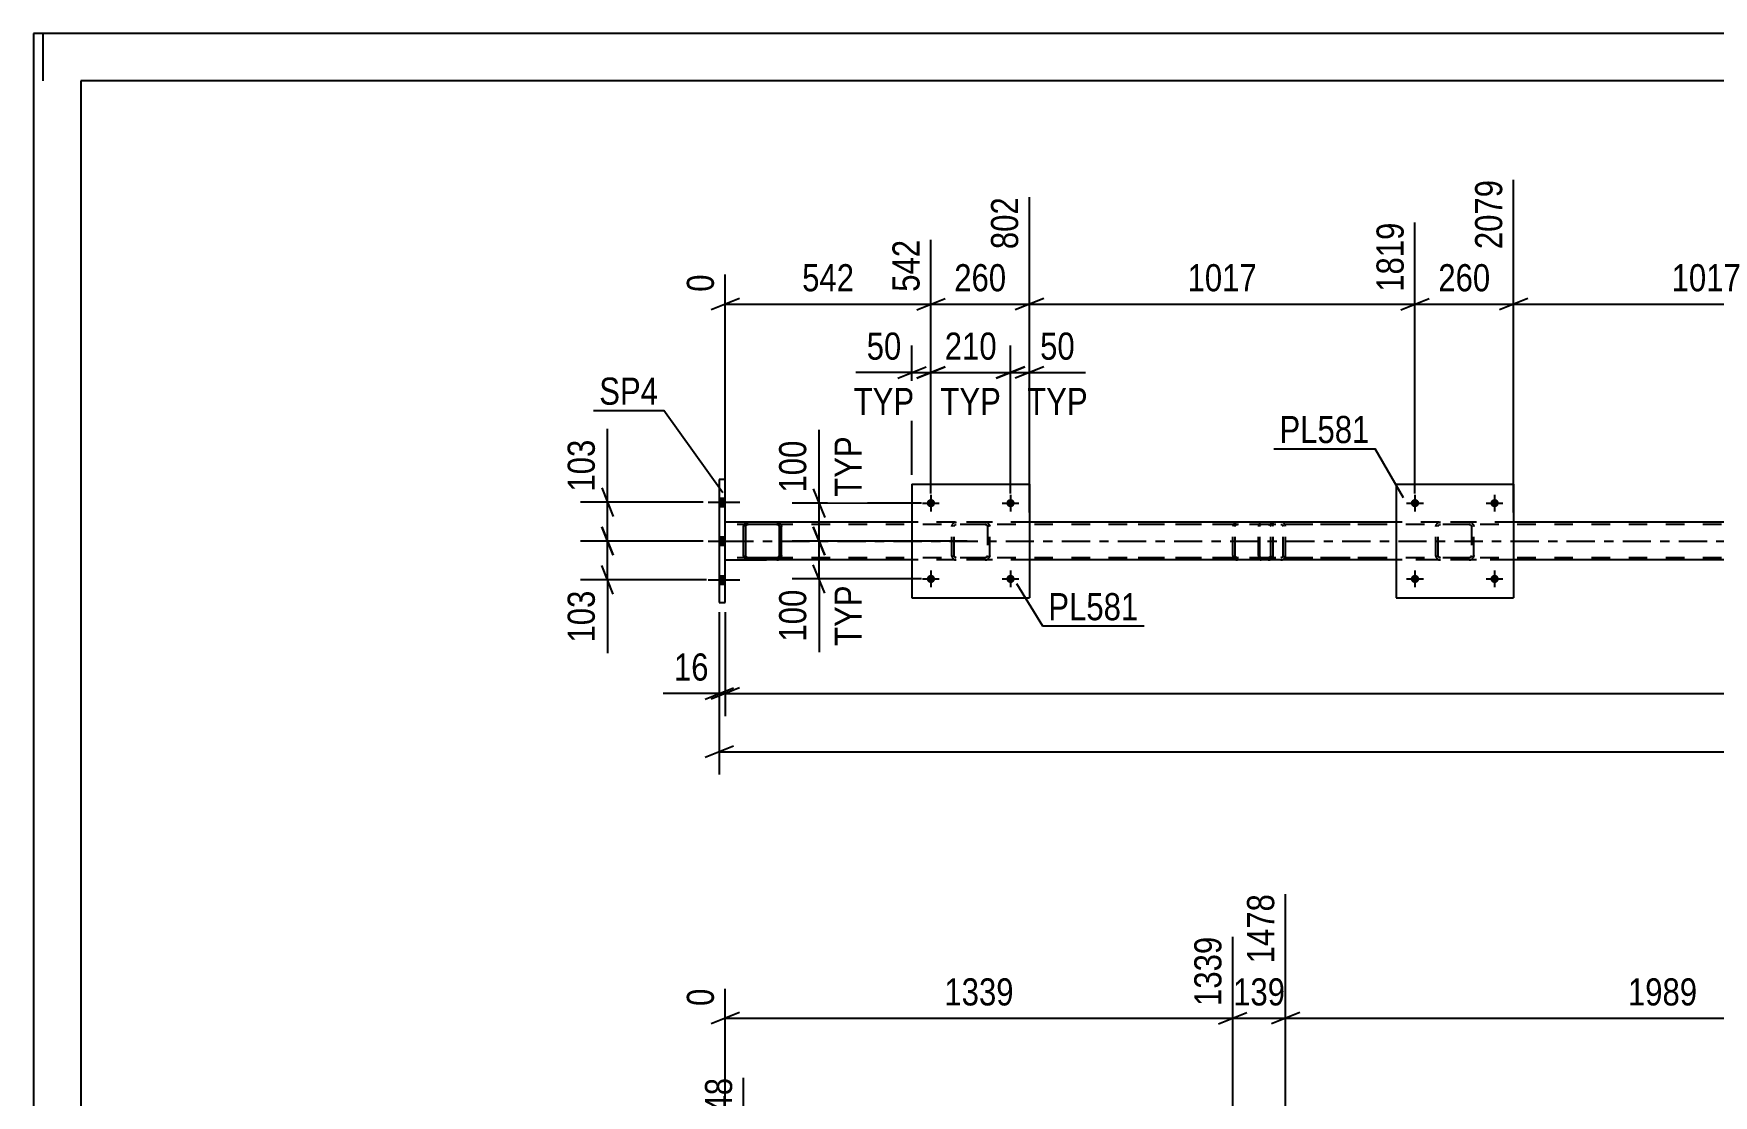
# Model space of a CAD drawing. Header units: millimetres. Extents: x 0 to 841, y 0 to 594.
# Drawn here: x 0 to 177.3, y 481.9 to 594 of the extents above; entities that cross this region are included whole.
import ezdxf

# ---------------------------------------------------------------- set-up
doc = ezdxf.new("R2010")
doc.units = ezdxf.units.MM
doc.linetypes.add('DXK_LINE_DOT2', pattern=[3.9198, 1.9599, -1.9599])
doc.linetypes.add('DXK_LINE_DOT3', pattern=[5.9187, 2.979, -0.9799, 0.9799, -0.9799])
doc.styles.add('Arial Narrow', font='ARIALN.TTF', dxfattribs={"height": 0.2})

# ---------------------------------------------------------------- blocks, each defined once
blk = doc.blocks.new('Unknown-283133975-1133')
at = {"color": 5, "linetype": 'Continuous'}
for p, q in [((841, 594), (0, 594)), ((0, 594), (0, 0)), ((1, 589), (1, 594)), ((836, 589), (5, 589)), ((5, 589), (5, 5))]:
    blk.add_line(p, q, dxfattribs=at)
blk = doc.blocks.new('Bolt-283133975-1601 - 1373')
at = {"linetype": 'Continuous'}
for points in [[(72.99, 544.1), (72.99, 544.98), (72.35, 544.98), (72.35, 544.1)], [(72.99, 544.1), (72.99, 544.98), (72.35, 544.98), (72.35, 544.1)], [(72.99, 544.1), (72.99, 544.98), (72.35, 544.98), (72.35, 544.1)], [(72.99, 540), (72.99, 540.88), (72.35, 540.88), (72.35, 540)], [(72.99, 540), (72.99, 540.88), (72.35, 540.88), (72.35, 540)], [(72.99, 535.9), (72.99, 536.78), (72.35, 536.78), (72.35, 535.9)], [(72.99, 535.9), (72.99, 536.78), (72.35, 536.78), (72.35, 535.9)], [(72.99, 535.9), (72.99, 536.78), (72.35, 536.78), (72.35, 535.9)]]:
    blk.add_hatch(color=1, dxfattribs=at).paths.add_polyline_path(points)
at = {"color": 1, "linetype": 'Continuous'}
for p, q in [((71.19, 544.54), (74.51, 544.54)), ((71.19, 544.54), (74.51, 544.54)), ((71.19, 544.54), (74.51, 544.54)), ((72.35, 544.98), (72.99, 544.98)), ((72.35, 544.98), (72.99, 544.98)), ((72.35, 544.98), (72.99, 544.98)), ((72.35, 544.1), (72.99, 544.1)), ((72.35, 544.1), (72.99, 544.1)), ((72.35, 544.1), (72.99, 544.1)), ((72.35, 540.88), (72.99, 540.88)), ((72.35, 540.88), (72.99, 540.88)), ((71.19, 540.44), (74.51, 540.44)), ((71.19, 540.44), (74.51, 540.44)), ((72.35, 540), (72.99, 540)), ((72.35, 540), (72.99, 540)), ((71.19, 536.34), (74.51, 536.34)), ((71.19, 536.34), (74.51, 536.34)), ((71.19, 536.34), (74.51, 536.34)), ((72.35, 536.78), (72.99, 536.78)), ((72.35, 536.78), (72.99, 536.78)), ((72.35, 536.78), (72.99, 536.78)), ((72.35, 535.9), (72.99, 535.9)), ((72.35, 535.9), (72.99, 535.9)), ((72.35, 535.9), (72.99, 535.9))]:
    blk.add_line(p, q, dxfattribs=at)
blk = doc.blocks.new('Part-283133975-1405 - 1373')
at = {"color": 7, "linetype": 'DXK_LINE_DOT2'}
for p, q in [((129.52, 542.44), (129.42, 542.4)), ((141.68, 542.44), (129.52, 542.44)), ((130.79, 542.2), (130.79, 542.44)), ((131.8, 542.4), (131.61, 542.44)), ((129.27, 542.14), (129.25, 541.96)), ((129.25, 538.92), (129.25, 541.96)), ((129.33, 542.3), (129.27, 542.14)), ((129.42, 542.4), (129.33, 542.3)), ((129.38, 541.96), (129.39, 542.05)), ((129.38, 538.92), (129.38, 541.96)), ((129.39, 542.05), (129.42, 542.13)), ((129.42, 542.13), (129.47, 542.18)), ((129.47, 542.18), (129.52, 542.2)), ((141.68, 542.2), (129.52, 542.2)), ((131.61, 542.2), (131.71, 542.18)), ((131.71, 542.18), (131.79, 542.13)), ((131.79, 542.13), (131.84, 542.05)), ((131.84, 542.05), (131.86, 541.96)), ((131.86, 538.92), (131.86, 541.96)), ((132.08, 542.13), (132.07, 542.14)), ((132.11, 541.96), (132.08, 542.13)), ((132.11, 538.92), (132.11, 541.96)), ((129.25, 538.92), (129.27, 538.73)), ((129.39, 538.82), (129.38, 538.92)), ((131.86, 538.92), (131.84, 538.82)), ((132.07, 538.73), (132.11, 538.92)), ((129.27, 538.73), (129.33, 538.58)), ((129.33, 538.58), (129.42, 538.47)), ((129.42, 538.75), (129.39, 538.82)), ((129.47, 538.69), (129.42, 538.75)), ((129.42, 538.47), (129.52, 538.44)), ((129.52, 538.68), (129.47, 538.69)), ((141.68, 538.68), (129.52, 538.68)), ((141.68, 538.44), (129.52, 538.44)), ((130.79, 538.44), (130.79, 538.68)), ((131.71, 538.69), (131.61, 538.68)), ((131.61, 538.44), (131.8, 538.47)), ((131.79, 538.75), (131.71, 538.69)), ((131.84, 538.82), (131.79, 538.75))]:
    blk.add_line(p, q, dxfattribs=at)
for centre, start, end in [((131.62, 541.94), 23.8494, 68.8059), ((131.62, 538.93), 291.1941, 336.1506)]:
    blk.add_arc(centre, 0.492, start, end, dxfattribs=at)
blk = doc.blocks.new('Part-283133975-1470 - 1373')
at = {"color": 2, "linetype": 'Continuous'}
for p, q in [((92.69, 546.44), (92.69, 534.44)), ((92.69, 546.44), (105.09, 546.44)), ((105.09, 546.44), (105.09, 534.44)), ((92.69, 534.44), (105.09, 534.44))]:
    blk.add_line(p, q, dxfattribs=at)
blk = doc.blocks.new('Bolt-283133975-1555 - 1373')
at = {"linetype": 'Continuous'}
for points in [[(146.21, 544.44, -1), (145.33, 544.44, -1)], [(154.61, 544.44, -1), (153.73, 544.44, -1)]]:
    blk.add_hatch(color=1, dxfattribs=at).paths.add_polyline_path(points)
at = {"color": 1, "linetype": 'Continuous'}
for p, q in [((144.89, 544.44), (146.65, 544.44)), ((145.77, 545.32), (145.77, 543.56)), ((153.29, 544.44), (155.05, 544.44)), ((154.17, 545.32), (154.17, 543.56))]:
    blk.add_line(p, q, dxfattribs=at)
blk = doc.blocks.new('Part-283133975-1438 - 1373')
at = {"color": 2, "linetype": 'Continuous'}
for p, q in [((72.99, 546.94), (72.35, 546.94)), ((72.35, 546.94), (72.35, 533.94)), ((72.99, 533.94), (72.99, 546.94)), ((72.35, 533.94), (72.99, 533.94))]:
    blk.add_line(p, q, dxfattribs=at)
at = {"color": 7, "linetype": 'DXK_LINE_DOT2'}
for p, q in [((72.35, 546.94), (72.35, 533.94)), ((72.99, 533.94), (72.99, 546.94))]:
    blk.add_line(p, q, dxfattribs=at)
blk = doc.blocks.new('Part-283133975-1591 - 1373')
at = {"color": 2, "linetype": 'Continuous'}
for p, q in [((92.69, 542.44), (72.99, 542.44)), ((143.77, 542.44), (105.09, 542.44)), ((194.85, 542.44), (156.17, 542.44)), ((72.99, 538.44), (75.39, 538.44)), ((92.69, 538.44), (78.44, 538.44)), ((143.77, 538.44), (105.09, 538.44)), ((194.85, 538.44), (156.17, 538.44))]:
    blk.add_line(p, q, dxfattribs=at)
at = {"color": 7, "linetype": 'DXK_LINE_DOT2'}
for p, q in [((72.99, 538.44), (72.99, 542.44)), ((105.09, 542.44), (92.69, 542.44)), ((156.17, 542.44), (143.77, 542.44)), ((734.73, 542.2), (72.99, 542.2)), ((734.73, 538.68), (72.99, 538.68)), ((75.39, 538.44), (78.44, 538.44)), ((105.09, 538.44), (92.69, 538.44)), ((253.65, 538.44), (143.77, 538.44)), ((156.17, 538.44), (143.77, 538.44))]:
    blk.add_line(p, q, dxfattribs=at)
at = {"color": 7, "linetype": 'DXK_LINE_DOT3'}
blk.add_line((72.99, 540.44), (734.73, 540.44), dxfattribs=at)
blk = doc.blocks.new('Part-283133975-1459 - 1373')
at = {"color": 7, "linetype": 'DXK_LINE_DOT2'}
for p, q in [((148.26, 542.4), (148.45, 542.44)), ((148.45, 542.44), (148.26, 542.4)), ((151.49, 542.44), (148.45, 542.44)), ((151.49, 542.44), (151.67, 542.4)), ((151.67, 542.4), (151.49, 542.44)), ((147.97, 541.96), (148, 542.14)), ((148, 542.14), (147.97, 541.96)), ((147.97, 538.92), (147.97, 541.96)), ((148.21, 541.96), (148.23, 542.05)), ((148.21, 538.92), (148.21, 541.96)), ((148.23, 542.05), (148.28, 542.13)), ((148.28, 542.13), (148.36, 542.18)), ((148.36, 542.18), (148.45, 542.2)), ((151.49, 542.2), (148.45, 542.2)), ((151.49, 542.2), (151.58, 542.18)), ((151.58, 542.18), (151.66, 542.13)), ((151.66, 542.13), (151.71, 542.05)), ((151.71, 542.05), (151.73, 541.96)), ((151.73, 541.96), (151.73, 538.92)), ((151.93, 542.14), (151.97, 541.96)), ((151.97, 541.96), (151.93, 542.14)), ((151.97, 538.92), (151.97, 541.96)), ((148, 538.73), (147.97, 538.92)), ((147.97, 538.92), (148, 538.73)), ((148.23, 538.82), (148.21, 538.92)), ((151.73, 538.92), (151.71, 538.82)), ((151.97, 538.92), (151.93, 538.73)), ((151.93, 538.73), (151.97, 538.92)), ((148.28, 538.75), (148.23, 538.82)), ((148.45, 538.44), (148.26, 538.47)), ((148.26, 538.47), (148.45, 538.44)), ((148.36, 538.69), (148.28, 538.75)), ((148.45, 538.68), (148.36, 538.69)), ((151.49, 538.68), (148.45, 538.68)), ((151.49, 538.44), (148.45, 538.44)), ((151.58, 538.69), (151.49, 538.68)), ((151.67, 538.47), (151.49, 538.44)), ((151.49, 538.44), (151.67, 538.47)), ((151.66, 538.75), (151.58, 538.69)), ((151.71, 538.82), (151.66, 538.75))]:
    blk.add_line(p, q, dxfattribs=at)
at = {"color": 7, "linetype": 'DXK_LINE_DOT3'}
blk.add_line((149.97, 540.44), (149.97, 540.44), dxfattribs=at)
at = {"color": 7, "linetype": 'DXK_LINE_DOT2'}
for centre, start, end in [((148.45, 541.96), 112.5, 157.5), ((148.45, 541.96), 112.5, 157.5), ((151.49, 541.96), 22.5, 67.5), ((151.49, 541.96), 22.5, 67.5), ((148.45, 538.92), 202.5, 247.5), ((148.45, 538.92), 202.5, 247.5), ((151.49, 538.92), 292.5, 337.5), ((151.49, 538.92), 292.5, 337.5)]:
    blk.add_arc(centre, 0.48, start, end, dxfattribs=at)
blk = doc.blocks.new('Part-283133975-1464 - 1373')
at = {"color": 2, "linetype": 'Continuous'}
for p, q in [((143.77, 546.44), (143.77, 534.44)), ((143.77, 546.44), (156.17, 546.44)), ((156.17, 546.44), (156.17, 534.44)), ((143.77, 534.44), (156.17, 534.44))]:
    blk.add_line(p, q, dxfattribs=at)
blk = doc.blocks.new('Part-283133975-1465 - 1373')
at = {"color": 7, "linetype": 'DXK_LINE_DOT2'}
for p, q in [((97.18, 542.4), (97.37, 542.44)), ((97.37, 542.44), (97.18, 542.4)), ((100.41, 542.44), (97.37, 542.44)), ((100.41, 542.44), (100.59, 542.4)), ((100.59, 542.4), (100.41, 542.44)), ((96.89, 541.96), (96.92, 542.14)), ((96.92, 542.14), (96.89, 541.96)), ((96.89, 538.92), (96.89, 541.96)), ((97.13, 541.96), (97.15, 542.05)), ((97.13, 538.92), (97.13, 541.96)), ((97.15, 542.05), (97.2, 542.13)), ((97.2, 542.13), (97.28, 542.18)), ((97.28, 542.18), (97.37, 542.2)), ((100.41, 542.2), (97.37, 542.2)), ((100.41, 542.2), (100.5, 542.18)), ((100.5, 542.18), (100.58, 542.13)), ((100.58, 542.13), (100.63, 542.05)), ((100.63, 542.05), (100.65, 541.96)), ((100.65, 541.96), (100.65, 538.92)), ((100.85, 542.14), (100.89, 541.96)), ((100.89, 541.96), (100.85, 542.14)), ((100.89, 538.92), (100.89, 541.96)), ((96.92, 538.73), (96.89, 538.92)), ((96.89, 538.92), (96.92, 538.73)), ((97.15, 538.82), (97.13, 538.92)), ((100.65, 538.92), (100.63, 538.82)), ((100.89, 538.92), (100.85, 538.73)), ((100.85, 538.73), (100.89, 538.92)), ((97.2, 538.75), (97.15, 538.82)), ((97.37, 538.44), (97.18, 538.47)), ((97.18, 538.47), (97.37, 538.44)), ((97.28, 538.69), (97.2, 538.75)), ((97.37, 538.68), (97.28, 538.69)), ((100.41, 538.68), (97.37, 538.68)), ((100.41, 538.44), (97.37, 538.44)), ((100.5, 538.69), (100.41, 538.68)), ((100.59, 538.47), (100.41, 538.44)), ((100.41, 538.44), (100.59, 538.47)), ((100.58, 538.75), (100.5, 538.69)), ((100.63, 538.82), (100.58, 538.75))]:
    blk.add_line(p, q, dxfattribs=at)
at = {"color": 7, "linetype": 'DXK_LINE_DOT3'}
blk.add_line((98.89, 540.44), (98.89, 540.44), dxfattribs=at)
at = {"color": 7, "linetype": 'DXK_LINE_DOT2'}
for centre, start, end in [((97.37, 541.96), 112.5, 157.5), ((97.37, 541.96), 112.5, 157.5), ((100.41, 541.96), 22.5, 67.5), ((100.41, 541.96), 22.5, 67.5), ((97.37, 538.92), 202.5, 247.5), ((97.37, 538.92), 202.5, 247.5), ((100.41, 538.92), 292.5, 337.5), ((100.41, 538.92), 292.5, 337.5)]:
    blk.add_arc(centre, 0.48, start, end, dxfattribs=at)
blk = doc.blocks.new('Bolt-283133975-1553 - 1373')
at = {"linetype": 'Continuous'}
for points in [[(95.13, 544.44, -1), (94.25, 544.44, -1)], [(103.53, 544.44, -1), (102.65, 544.44, -1)]]:
    blk.add_hatch(color=1, dxfattribs=at).paths.add_polyline_path(points)
at = {"color": 1, "linetype": 'Continuous'}
for p, q in [((93.81, 544.44), (95.57, 544.44)), ((94.69, 545.32), (94.69, 543.56)), ((102.21, 544.44), (103.97, 544.44)), ((103.09, 545.32), (103.09, 543.56))]:
    blk.add_line(p, q, dxfattribs=at)
blk = doc.blocks.new('Bolt-283133975-1554 - 1373')
at = {"linetype": 'Continuous'}
for points in [[(95.13, 536.44, -1), (94.25, 536.44, -1)], [(103.53, 536.44, -1), (102.65, 536.44, -1)]]:
    blk.add_hatch(color=1, dxfattribs=at).paths.add_polyline_path(points)
at = {"color": 1, "linetype": 'Continuous'}
for p, q in [((94.69, 537.32), (94.69, 535.56)), ((103.09, 537.32), (103.09, 535.56)), ((93.81, 536.44), (95.57, 536.44)), ((102.21, 536.44), (103.97, 536.44))]:
    blk.add_line(p, q, dxfattribs=at)
blk = doc.blocks.new('Bolt-283133975-1556 - 1373')
at = {"linetype": 'Continuous'}
for points in [[(146.21, 536.44, -1), (145.33, 536.44, -1)], [(154.61, 536.44, -1), (153.73, 536.44, -1)]]:
    blk.add_hatch(color=1, dxfattribs=at).paths.add_polyline_path(points)
at = {"color": 1, "linetype": 'Continuous'}
for p, q in [((145.77, 537.32), (145.77, 535.56)), ((154.17, 537.32), (154.17, 535.56)), ((144.89, 536.44), (146.65, 536.44)), ((153.29, 536.44), (155.05, 536.44))]:
    blk.add_line(p, q, dxfattribs=at)
blk = doc.blocks.new('Part-283133975-1559 - 1373')
at = {"color": 2, "linetype": 'Continuous'}
for p, q in [((75.39, 542.44), (75.21, 542.4)), ((78.43, 542.44), (75.39, 542.44)), ((78.61, 542.4), (78.43, 542.44)), ((74.95, 542.14), (74.91, 541.96)), ((74.91, 538.92), (74.91, 541.96)), ((75.15, 541.96), (75.17, 542.05)), ((75.15, 538.92), (75.15, 541.96)), ((75.17, 542.05), (75.22, 542.13)), ((75.22, 542.13), (75.3, 542.18)), ((75.3, 542.18), (75.39, 542.2)), ((78.43, 542.2), (75.39, 542.2)), ((78.43, 542.2), (78.52, 542.18)), ((78.52, 542.18), (78.6, 542.13)), ((78.6, 542.13), (78.65, 542.05)), ((78.65, 542.05), (78.67, 541.96)), ((78.67, 541.96), (78.67, 538.92)), ((78.91, 541.96), (78.87, 542.14)), ((78.91, 538.92), (78.91, 541.96)), ((74.91, 538.92), (74.95, 538.73)), ((75.17, 538.82), (75.15, 538.92)), ((78.67, 538.92), (78.65, 538.82)), ((78.87, 538.73), (78.91, 538.92)), ((75.22, 538.75), (75.17, 538.82)), ((75.21, 538.47), (75.39, 538.44)), ((75.3, 538.69), (75.22, 538.75)), ((75.39, 538.68), (75.3, 538.69)), ((78.43, 538.68), (75.39, 538.68)), ((78.43, 538.44), (75.39, 538.44)), ((78.52, 538.69), (78.43, 538.68)), ((78.43, 538.44), (78.61, 538.47)), ((78.6, 538.75), (78.52, 538.69)), ((78.65, 538.82), (78.6, 538.75))]:
    blk.add_line(p, q, dxfattribs=at)
at = {"color": 7, "linetype": 'DXK_LINE_DOT2'}
for p, q in [((75.21, 542.4), (75.39, 542.44)), ((78.43, 542.44), (78.61, 542.4)), ((74.91, 541.96), (74.95, 542.14)), ((78.87, 542.14), (78.91, 541.96)), ((74.95, 538.73), (74.91, 538.92)), ((78.91, 538.92), (78.87, 538.73)), ((75.39, 538.44), (75.21, 538.47)), ((78.61, 538.47), (78.43, 538.44))]:
    blk.add_line(p, q, dxfattribs=at)
at = {"color": 2, "linetype": 'Continuous'}
for centre, start, end in [((75.39, 541.96), 112.5, 157.5), ((78.43, 541.96), 22.5, 67.5), ((75.39, 538.92), 202.5, 247.5), ((78.43, 538.92), 292.5, 337.5)]:
    blk.add_arc(centre, 0.48, start, end, dxfattribs=at)
at = {"color": 7, "linetype": 'DXK_LINE_DOT2'}
for centre, start, end in [((75.39, 541.96), 112.5, 157.5), ((78.43, 541.96), 22.5, 67.5), ((75.39, 538.92), 202.5, 247.5), ((78.43, 538.92), 292.5, 337.5)]:
    blk.add_arc(centre, 0.48, start, end, dxfattribs=at)
blk = doc.blocks.new('Part-283133975-1658 - 1373')
at = {"color": 7, "linetype": 'DXK_LINE_DOT2'}
for p, q in [((130.28, 542.44), (115.3, 542.44)), ((127.05, 542.44), (126.85, 542.4)), ((130.48, 542.4), (130.28, 542.44)), ((130.28, 542.2), (115.3, 542.2)), ((126.57, 542.13), (126.54, 541.96)), ((126.54, 538.92), (126.54, 541.96)), ((126.58, 542.14), (126.57, 542.13)), ((126.79, 541.96), (126.81, 542.05)), ((126.79, 538.92), (126.79, 541.96)), ((126.81, 542.05), (126.87, 542.13)), ((126.87, 542.13), (126.95, 542.18)), ((126.95, 542.18), (127.05, 542.2)), ((130.28, 542.2), (130.38, 542.18)), ((130.38, 542.18), (130.46, 542.13)), ((130.46, 542.13), (130.52, 542.05)), ((130.52, 542.05), (130.54, 541.96)), ((130.54, 538.92), (130.54, 541.96)), ((130.76, 542.13), (130.76, 542.14)), ((130.79, 541.96), (130.76, 542.13)), ((130.79, 538.92), (130.79, 541.96)), ((126.54, 538.92), (126.58, 538.73)), ((126.81, 538.82), (126.79, 538.92)), ((130.54, 538.92), (130.52, 538.82)), ((130.76, 538.73), (130.79, 538.92)), ((130.28, 538.68), (115.3, 538.68)), ((130.28, 538.44), (115.3, 538.44)), ((126.87, 538.75), (126.81, 538.82)), ((126.85, 538.47), (127.05, 538.44)), ((126.95, 538.69), (126.87, 538.75)), ((127.05, 538.68), (126.95, 538.69)), ((130.38, 538.69), (130.28, 538.68)), ((130.28, 538.44), (130.48, 538.47)), ((130.46, 538.75), (130.38, 538.69)), ((130.52, 538.82), (130.46, 538.75))]:
    blk.add_line(p, q, dxfattribs=at)
for centre, start, end in [((127.03, 541.94), 110.7583, 155.68), ((130.3, 541.94), 24.32, 69.2417), ((127.03, 538.94), 204.32, 249.2417), ((130.3, 538.94), 290.7583, 335.68)]:
    blk.add_arc(centre, 0.496, start, end, dxfattribs=at)
blk = doc.blocks.new('StraightDimension-283133975-1677 - 1373')
at = {"color": 7, "linetype": 'Continuous'}
for p, q in [((59.97, 541.94), (61.17, 538.94)), ((70.66, 540.44), (57.72, 540.44)), ((60.57, 536.34), (60.57, 540.44)), ((61.17, 534.84), (59.97, 537.84)), ((71, 536.34), (57.72, 536.34))]:
    blk.add_line(p, q, dxfattribs=at)
at = {"color": 0}
blk.add_wipeout([(59.82, 535.81), (55.62, 535.81), (55.62, 529.13), (59.82, 529.13)], dxfattribs=at)
at = {"color": 7, "linetype": 'Continuous'}
blk.add_line((60.57, 536.34), (60.57, 528.6), dxfattribs=at)
blk.add_line((60.57, 536.34), (60.57, 528.6), dxfattribs=at)
at = {"color": 3, "style": 'Arial Narrow'}
blk.add_text('103', height=2.863, rotation=90.0002, dxfattribs=at).set_placement((59.22, 529.73))
blk = doc.blocks.new('StraightDimension-283133975-1694 - 1373')
at = {"color": 7, "linetype": 'Continuous'}
for p, q in [((59.97, 546.04), (61.17, 543.04)), ((70.66, 544.54), (57.72, 544.54)), ((60.57, 540.44), (60.57, 544.54)), ((61.17, 538.94), (59.97, 541.94)), ((70.66, 540.44), (57.72, 540.44))]:
    blk.add_line(p, q, dxfattribs=at)
at = {"color": 0}
blk.add_wipeout([(59.82, 551.75), (55.62, 551.75), (55.62, 545.06), (59.82, 545.06)], dxfattribs=at)
at = {"color": 7, "linetype": 'Continuous'}
blk.add_line((60.57, 544.54), (60.57, 552.27), dxfattribs=at)
blk.add_line((60.57, 544.54), (60.57, 552.27), dxfattribs=at)
at = {"color": 3, "style": 'Arial Narrow'}
blk.add_text('103', height=2.863, rotation=90.0002, dxfattribs=at).set_placement((59.22, 545.66))
blk = doc.blocks.new('StraightDimension-283133975-1706 - 1373')
at = {"color": 7, "linetype": 'Continuous'}
for p, q in [((82.28, 541.94), (83.48, 538.94)), ((98.51, 540.44), (80.03, 540.44)), ((82.88, 536.44), (82.88, 540.44)), ((83.48, 534.94), (82.28, 537.94)), ((93.69, 536.44), (80.03, 536.44))]:
    blk.add_line(p, q, dxfattribs=at)
at = {"color": 0}
blk.add_wipeout([(82.13, 535.91), (77.93, 535.91), (77.93, 529.23), (82.13, 529.23)], dxfattribs=at)
at = {"color": 0, "linetype": 'Continuous'}
blk.add_wipeout([(87.98, 536.36), (83.78, 536.36), (83.78, 528.77), (87.98, 528.77)], dxfattribs=at)
at = {"color": 7, "linetype": 'Continuous'}
blk.add_line((82.88, 536.44), (82.88, 528.7), dxfattribs=at)
blk.add_line((82.88, 536.44), (82.88, 528.7), dxfattribs=at)
at = {"color": 3, "linetype": 'Continuous', "style": 'Arial Narrow'}
blk.add_text('TYP', height=2.863, rotation=90.0002, dxfattribs=at).set_placement((87.38, 529.37))
at = {"color": 3, "style": 'Arial Narrow'}
blk.add_text('100', height=2.863, rotation=90.0002, dxfattribs=at).set_placement((81.53, 529.83))
blk = doc.blocks.new('StraightDimension-283133975-1729 - 1373')
at = {"color": 7, "linetype": 'Continuous'}
for p, q in [((93.69, 544.44), (80.03, 544.44)), ((82.28, 545.94), (83.48, 542.94)), ((82.88, 540.44), (82.88, 544.44)), ((83.48, 538.94), (82.28, 541.94)), ((98.51, 540.44), (80.03, 540.44))]:
    blk.add_line(p, q, dxfattribs=at)
at = {"color": 0}
blk.add_wipeout([(82.13, 551.65), (77.93, 551.65), (77.93, 544.96), (82.13, 544.96)], dxfattribs=at)
at = {"color": 0, "linetype": 'Continuous'}
blk.add_wipeout([(87.98, 552.1), (83.78, 552.1), (83.78, 544.51), (87.98, 544.51)], dxfattribs=at)
at = {"color": 7, "linetype": 'Continuous'}
blk.add_line((82.88, 544.44), (82.88, 552.17), dxfattribs=at)
blk.add_line((82.88, 544.44), (82.88, 552.17), dxfattribs=at)
at = {"color": 3, "linetype": 'Continuous', "style": 'Arial Narrow'}
blk.add_text('TYP', height=2.863, rotation=90.0002, dxfattribs=at).set_placement((87.38, 545.11))
at = {"color": 3, "style": 'Arial Narrow'}
blk.add_text('100', height=2.863, rotation=90.0002, dxfattribs=at).set_placement((81.53, 545.56))
blk = doc.blocks.new('StraightDimension-283133975-1749 - 1373')
at = {"color": 7, "linetype": 'Continuous'}
for p, q in [((92.69, 547.44), (92.69, 561.08)), ((94.69, 545.44), (94.69, 561.08)), ((91.19, 557.63), (94.19, 558.83)), ((96.19, 558.83), (93.19, 557.63)), ((92.69, 558.23), (94.69, 558.23))]:
    blk.add_line(p, q, dxfattribs=at)
at = {"color": 0}
blk.add_wipeout([(92.16, 558.98), (92.16, 563.18), (87.31, 563.18), (87.31, 558.98)], dxfattribs=at)
at = {"color": 0, "linetype": 'Continuous'}
blk.add_wipeout([(93.53, 553.13), (93.53, 557.33), (85.94, 557.33), (85.94, 553.13)], dxfattribs=at)
at = {"color": 7, "linetype": 'Continuous'}
blk.add_line((92.69, 558.23), (86.78, 558.23), dxfattribs=at)
blk.add_line((92.69, 558.23), (86.78, 558.23), dxfattribs=at)
at = {"color": 3, "style": 'Arial Narrow'}
blk.add_text('50', height=2.863, dxfattribs=at).set_placement((87.91, 559.58))
at = {"color": 3, "linetype": 'Continuous', "style": 'Arial Narrow'}
blk.add_text('TYP', height=2.863, dxfattribs=at).set_placement((86.54, 553.73))
blk = doc.blocks.new('StraightDimension-283133975-1762 - 1373')
at = {"color": 7, "linetype": 'Continuous'}
for p, q in [((94.69, 545.44), (94.69, 561.08)), ((103.09, 545.44), (103.09, 561.08)), ((93.19, 557.63), (96.19, 558.83)), ((104.59, 558.83), (101.59, 557.63)), ((94.69, 558.23), (103.09, 558.23))]:
    blk.add_line(p, q, dxfattribs=at)
at = {"color": 0}
blk.add_wipeout([(102.23, 558.98), (102.23, 563.18), (95.55, 563.18), (95.55, 558.98)], dxfattribs=at)
at = {"color": 0, "linetype": 'Continuous'}
blk.add_wipeout([(102.68, 553.13), (102.68, 557.33), (95.09, 557.33), (95.09, 553.13)], dxfattribs=at)
at = {"color": 3, "style": 'Arial Narrow'}
blk.add_text('210', height=2.863, dxfattribs=at).set_placement((96.15, 559.58))
at = {"color": 3, "linetype": 'Continuous', "style": 'Arial Narrow'}
blk.add_text('TYP', height=2.863, dxfattribs=at).set_placement((95.69, 553.73))
blk = doc.blocks.new('StraightDimension-283133975-1778 - 1373')
at = {"color": 7, "linetype": 'Continuous'}
for p, q in [((103.09, 545.44), (103.09, 561.08)), ((105.09, 547.44), (105.09, 561.08)), ((101.59, 557.63), (104.59, 558.83)), ((106.59, 558.83), (103.59, 557.63)), ((103.09, 558.23), (105.09, 558.23))]:
    blk.add_line(p, q, dxfattribs=at)
at = {"color": 0}
blk.add_wipeout([(110.47, 558.98), (110.47, 563.18), (105.61, 563.18), (105.61, 558.98)], dxfattribs=at)
at = {"color": 0, "linetype": 'Continuous'}
blk.add_wipeout([(111.84, 553.13), (111.84, 557.33), (104.25, 557.33), (104.25, 553.13)], dxfattribs=at)
at = {"color": 7, "linetype": 'Continuous'}
blk.add_line((105.09, 558.23), (110.99, 558.23), dxfattribs=at)
blk.add_line((105.09, 558.23), (110.99, 558.23), dxfattribs=at)
at = {"color": 3, "style": 'Arial Narrow'}
blk.add_text('50', height=2.863, dxfattribs=at).set_placement((106.21, 559.58))
at = {"color": 3, "linetype": 'Continuous', "style": 'Arial Narrow'}
blk.add_text('TYP', height=2.863, dxfattribs=at).set_placement((104.85, 553.73))
blk = doc.blocks.new('StraightDimension-283133975-1792 - 1373')
at = {"color": 7, "linetype": 'Continuous'}
for p, q in [((105.09, 543.44), (105.09, 576.74)), ((94.69, 545.44), (94.69, 572.24)), ((93.19, 564.85), (96.19, 566.05)), ((106.59, 566.05), (103.59, 564.85)), ((94.69, 565.45), (105.09, 565.45))]:
    blk.add_line(p, q, dxfattribs=at)
at = {"color": 0}
blk.add_wipeout([(103.23, 566.2), (103.23, 570.4), (96.55, 570.4), (96.55, 566.2)], dxfattribs=at)
at = {"color": 3, "style": 'Arial Narrow'}
blk.add_text('260', height=2.863, dxfattribs=at).set_placement((97.15, 566.8))
at = {"color": 0, "linetype": 'Continuous'}
blk.add_wipeout([(104.49, 577.34), (100.29, 577.34), (100.29, 570.65), (104.49, 570.65)], dxfattribs=at)
at = {"color": 3, "linetype": 'Continuous', "style": 'Arial Narrow'}
blk.add_text('802', height=2.863, rotation=90.0002, dxfattribs=at).set_placement((103.89, 571.25))
blk = doc.blocks.new('StraightDimension-283133975-1806 - 1373')
at = {"color": 7, "linetype": 'Continuous'}
for p, q in [((105.09, 543.44), (105.09, 576.74)), ((145.77, 545.44), (145.77, 574.07)), ((106.59, 566.05), (103.59, 564.85)), ((144.27, 564.85), (147.27, 566.05)), ((105.09, 565.45), (145.77, 565.45))]:
    blk.add_line(p, q, dxfattribs=at)
at = {"color": 0, "linetype": 'Continuous'}
blk.add_wipeout([(145.17, 574.67), (140.97, 574.67), (140.97, 566.15), (145.17, 566.15)], dxfattribs=at)
at = {"color": 0}
blk.add_wipeout([(129.68, 566.2), (129.68, 570.4), (121.17, 570.4), (121.17, 566.2)], dxfattribs=at)
at = {"color": 3, "linetype": 'Continuous', "style": 'Arial Narrow'}
blk.add_text('1819', height=2.863, rotation=90.0002, dxfattribs=at).set_placement((144.57, 566.75))
at = {"color": 3, "style": 'Arial Narrow'}
blk.add_text('1017', height=2.863, dxfattribs=at).set_placement((121.77, 566.8))
blk = doc.blocks.new('StraightDimension-283133975-1820 - 1373')
at = {"color": 7, "linetype": 'Continuous'}
for p, q in [((156.17, 543.44), (156.17, 578.57)), ((145.77, 545.44), (145.77, 574.07)), ((144.27, 564.85), (147.27, 566.05)), ((157.67, 566.05), (154.67, 564.85)), ((145.77, 565.45), (156.17, 565.45))]:
    blk.add_line(p, q, dxfattribs=at)
at = {"color": 0}
blk.add_wipeout([(154.31, 566.2), (154.31, 570.4), (147.63, 570.4), (147.63, 566.2)], dxfattribs=at)
at = {"color": 3, "style": 'Arial Narrow'}
blk.add_text('260', height=2.863, dxfattribs=at).set_placement((148.23, 566.8))
at = {"color": 0, "linetype": 'Continuous'}
blk.add_wipeout([(155.57, 579.17), (151.37, 579.17), (151.37, 570.65), (155.57, 570.65)], dxfattribs=at)
at = {"color": 3, "linetype": 'Continuous', "style": 'Arial Narrow'}
blk.add_text('2079', height=2.863, rotation=90.0002, dxfattribs=at).set_placement((154.97, 571.25))
blk = doc.blocks.new('StraightDimension-283133975-1838 - 1373')
at = {"color": 7, "linetype": 'Continuous'}
for p, q in [((94.69, 545.44), (94.69, 572.24)), ((72.99, 543.44), (72.99, 568.58)), ((74.49, 566.05), (71.49, 564.85)), ((93.19, 564.85), (96.19, 566.05)), ((72.99, 565.45), (94.69, 565.45))]:
    blk.add_line(p, q, dxfattribs=at)
at = {"color": 0, "linetype": 'Continuous'}
for points in [[(94.09, 572.84), (89.89, 572.84), (89.89, 566.15), (94.09, 566.15)], [(72.39, 569.18), (68.19, 569.18), (68.19, 566.15), (72.39, 566.15)]]:
    blk.add_wipeout(points, dxfattribs=at)
at = {"color": 0}
blk.add_wipeout([(87.18, 566.2), (87.18, 570.4), (80.5, 570.4), (80.5, 566.2)], dxfattribs=at)
at = {"color": 3, "linetype": 'Continuous', "style": 'Arial Narrow'}
for s, height, p in [('542', 2.863, (93.49, 566.75)), ('0', 2.86, (71.79, 566.75))]:
    blk.add_text(s, height=height, rotation=90.0002, dxfattribs=at).set_placement(p)
at = {"color": 3, "style": 'Arial Narrow'}
blk.add_text('542', height=2.863, dxfattribs=at).set_placement((81.1, 566.8))
blk = doc.blocks.new('StraightDimension-283133975-2274 - 1373')
at = {"color": 7, "linetype": 'Continuous'}
for p, q in [((156.17, 543.44), (156.17, 578.57)), ((196.85, 545.44), (196.85, 574.07)), ((157.67, 566.05), (154.67, 564.85)), ((195.35, 564.85), (198.35, 566.05)), ((156.17, 565.45), (196.85, 565.45))]:
    blk.add_line(p, q, dxfattribs=at)
at = {"color": 0, "linetype": 'Continuous'}
blk.add_wipeout([(196.25, 574.67), (192.05, 574.67), (192.05, 566.15), (196.25, 566.15)], dxfattribs=at)
at = {"color": 0}
blk.add_wipeout([(180.76, 566.2), (180.76, 570.4), (172.25, 570.4), (172.25, 566.2)], dxfattribs=at)
at = {"color": 3, "linetype": 'Continuous', "style": 'Arial Narrow'}
blk.add_text('3096', height=2.863, rotation=90.0002, dxfattribs=at).set_placement((195.65, 566.75))
at = {"color": 3, "style": 'Arial Narrow'}
blk.add_text('1017', height=2.863, dxfattribs=at).set_placement((172.85, 566.8))
blk = doc.blocks.new('StraightDimension-283133975-2293 - 1373')
at = {"color": 7, "linetype": 'Continuous'}
for p, q in [((72.35, 532.94), (72.35, 515.79)), ((73.85, 518.79), (70.85, 517.59)), ((72.35, 518.19), (772.49, 518.19))]:
    blk.add_line(p, q, dxfattribs=at)
blk = doc.blocks.new('StraightDimension-283133975-2304 - 1373')
at = {"color": 7, "linetype": 'Continuous'}
for p, q in [((72.99, 532.94), (72.99, 521.96)), ((74.49, 524.96), (71.49, 523.76)), ((72.99, 524.36), (771.85, 524.36))]:
    blk.add_line(p, q, dxfattribs=at)
blk = doc.blocks.new('StraightDimension-283133975-2324 - 1373')
at = {"color": 7, "linetype": 'Continuous'}
for p, q in [((72.35, 532.94), (72.35, 521.96)), ((72.99, 532.94), (72.99, 521.96)), ((70.85, 523.76), (73.85, 524.96)), ((74.49, 524.96), (71.49, 523.76)), ((72.35, 524.36), (72.99, 524.36))]:
    blk.add_line(p, q, dxfattribs=at)
at = {"color": 0}
blk.add_wipeout([(71.82, 525.11), (71.82, 529.31), (66.97, 529.31), (66.97, 525.11)], dxfattribs=at)
at = {"color": 7, "linetype": 'Continuous'}
blk.add_line((72.35, 524.36), (66.44, 524.36), dxfattribs=at)
blk.add_line((72.35, 524.36), (66.44, 524.36), dxfattribs=at)
at = {"color": 3, "style": 'Arial Narrow'}
blk.add_text('16', height=2.863, dxfattribs=at).set_placement((67.57, 525.71))
blk = doc.blocks.new('StraightDimension-283133975-9281 - 2347')
at = {"color": 7, "linetype": 'Continuous'}
for p, q in [((74.91, 448.28), (74.91, 483.77)), ((72.99, 442.48), (72.99, 478.64)), ((71.49, 470.42), (74.49, 471.62)), ((76.41, 471.62), (73.41, 470.42)), ((72.99, 471.02), (74.91, 471.02))]:
    blk.add_line(p, q, dxfattribs=at)
at = {"color": 0, "linetype": 'Continuous'}
blk.add_wipeout([(74.31, 484.37), (70.11, 484.37), (70.11, 479.52), (74.31, 479.52)], dxfattribs=at)
at = {"color": 0}
blk.add_wipeout([(76.38, 471.77), (76.38, 475.97), (71.52, 475.97), (71.52, 471.77)], dxfattribs=at)
at = {"color": 3, "linetype": 'Continuous', "style": 'Arial Narrow'}
blk.add_text('48', height=2.863, rotation=90.0002, dxfattribs=at).set_placement((73.71, 480.12))
at = {"color": 3, "style": 'Arial Narrow'}
blk.add_text('48', height=2.863, dxfattribs=at).set_placement((72.12, 472.37))
at = {"color": 0, "linetype": 'Continuous'}
blk.add_wipeout([(72.39, 479.24), (68.19, 479.24), (68.19, 476.22), (72.39, 476.22)], dxfattribs=at)
at = {"color": 3, "linetype": 'Continuous', "style": 'Arial Narrow'}
blk.add_text('0', height=2.86, rotation=90.0002, dxfattribs=at).set_placement((71.79, 476.82))
blk = doc.blocks.new('StraightDimension-283133975-9280 - 2347')
at = {"color": 7, "linetype": 'Continuous'}
for p, q in [((74.91, 448.28), (74.91, 483.77)), ((96.89, 447.74), (96.89, 477.8)), ((76.41, 471.62), (73.41, 470.42)), ((95.39, 470.42), (98.39, 471.62)), ((74.91, 471.02), (96.89, 471.02))]:
    blk.add_line(p, q, dxfattribs=at)
at = {"color": 0, "linetype": 'Continuous'}
blk.add_wipeout([(96.29, 478.4), (92.09, 478.4), (92.09, 471.72), (96.29, 471.72)], dxfattribs=at)
at = {"color": 0}
blk.add_wipeout([(89.24, 471.77), (89.24, 475.97), (82.56, 475.97), (82.56, 471.77)], dxfattribs=at)
at = {"color": 3, "linetype": 'Continuous', "style": 'Arial Narrow'}
blk.add_text('597', height=2.863, rotation=90.0002, dxfattribs=at).set_placement((95.69, 472.32))
at = {"color": 3, "style": 'Arial Narrow'}
blk.add_text('549', height=2.863, dxfattribs=at).set_placement((83.16, 472.37))
blk = doc.blocks.new('StraightDimension-283133975-19259 - 2347')
at = {"color": 7, "linetype": 'Continuous'}
for p, q in [((132.11, 438.48), (132.11, 503.18)), ((126.54, 438.48), (126.54, 498.68)), ((125.04, 489.47), (128.04, 490.67)), ((126.54, 490.07), (132.11, 490.07)), ((133.61, 490.67), (130.61, 489.47))]:
    blk.add_line(p, q, dxfattribs=at)
at = {"color": 0}
blk.add_wipeout([(132.67, 490.82), (132.67, 495.02), (125.98, 495.02), (125.98, 490.82)], dxfattribs=at)
at = {"color": 3, "style": 'Arial Narrow'}
blk.add_text('139', height=2.863, dxfattribs=at).set_placement((126.58, 491.42))
at = {"color": 0, "linetype": 'Continuous'}
blk.add_wipeout([(131.51, 503.78), (127.31, 503.78), (127.31, 495.27), (131.51, 495.27)], dxfattribs=at)
at = {"color": 3, "linetype": 'Continuous', "style": 'Arial Narrow'}
blk.add_text('1478', height=2.863, rotation=90.0002, dxfattribs=at).set_placement((130.91, 495.87))
blk = doc.blocks.new('StraightDimension-283133975-19258 - 2347')
at = {"color": 7, "linetype": 'Continuous'}
for p, q in [((132.11, 438.48), (132.11, 503.18)), ((211.67, 438.48), (211.67, 498.68)), ((133.61, 490.67), (130.61, 489.47)), ((132.11, 490.07), (211.67, 490.07)), ((210.17, 489.47), (213.17, 490.67))]:
    blk.add_line(p, q, dxfattribs=at)
at = {"color": 0, "linetype": 'Continuous'}
blk.add_wipeout([(211.07, 499.28), (206.87, 499.28), (206.87, 490.77), (211.07, 490.77)], dxfattribs=at)
at = {"color": 0}
blk.add_wipeout([(176.15, 490.82), (176.15, 495.02), (167.64, 495.02), (167.64, 490.82)], dxfattribs=at)
at = {"color": 3, "linetype": 'Continuous', "style": 'Arial Narrow'}
blk.add_text('3467', height=2.863, rotation=90.0002, dxfattribs=at).set_placement((210.47, 491.37))
at = {"color": 3, "style": 'Arial Narrow'}
blk.add_text('1989', height=2.863, dxfattribs=at).set_placement((168.24, 491.42))
blk = doc.blocks.new('StraightDimension-283133975-19260 - 2347')
at = {"color": 7, "linetype": 'Continuous'}
for p, q in [((126.54, 438.48), (126.54, 498.68)), ((72.99, 442.48), (72.99, 493.19)), ((74.49, 490.67), (71.49, 489.47)), ((72.99, 490.07), (126.54, 490.07)), ((125.04, 489.47), (128.04, 490.67))]:
    blk.add_line(p, q, dxfattribs=at)
at = {"color": 0, "linetype": 'Continuous'}
for points in [[(125.94, 499.28), (121.74, 499.28), (121.74, 490.77), (125.94, 490.77)], [(72.39, 493.79), (68.19, 493.79), (68.19, 490.77), (72.39, 490.77)]]:
    blk.add_wipeout(points, dxfattribs=at)
at = {"color": 0}
blk.add_wipeout([(104.02, 490.82), (104.02, 495.02), (95.51, 495.02), (95.51, 490.82)], dxfattribs=at)
at = {"color": 3, "linetype": 'Continuous', "style": 'Arial Narrow'}
for s, height, p in [('1339', 2.863, (125.34, 491.37)), ('0', 2.86, (71.79, 491.37))]:
    blk.add_text(s, height=height, rotation=90.0002, dxfattribs=at).set_placement(p)
at = {"color": 3, "style": 'Arial Narrow'}
blk.add_text('1339', height=2.863, dxfattribs=at).set_placement((96.11, 491.42))
blk = doc.blocks.new('Mark-283133975-1466 - 1373')
at = {"color": 0}
blk.add_wipeout([(116.59, 532.08), (116.59, 535.08), (107.08, 535.08), (107.08, 532.08)], dxfattribs=at)
blk.add_wipeout([(116.59, 532.08), (116.59, 535.08), (107.08, 535.08), (107.08, 532.08)], dxfattribs=at)
at = {"color": 30, "linetype": 'Continuous'}
for p, q in [((103.71, 535.97), (106.48, 531.48)), ((106.48, 531.48), (117.19, 531.48))]:
    blk.add_line(p, q, dxfattribs=at)
at = {"color": 3, "style": 'Arial Narrow'}
blk.add_text('PL581', height=2.863, dxfattribs=at).set_placement((107.08, 532.08))
blk = doc.blocks.new('Mark-283133975-1434 - 1373')
at = {"color": 0}
blk.add_wipeout([(65.9, 554.83), (65.9, 557.83), (59.69, 557.83), (59.69, 554.83)], dxfattribs=at)
blk.add_wipeout([(65.9, 554.83), (65.9, 557.83), (59.69, 557.83), (59.69, 554.83)], dxfattribs=at)
at = {"color": 30, "linetype": 'Continuous'}
for p in [(59.09, 554.23), (72.74, 545.54)]:
    blk.add_line(p, (66.5, 554.23), dxfattribs=at)
at = {"color": 3, "style": 'Arial Narrow'}
blk.add_text('SP4', height=2.863, dxfattribs=at).set_placement((59.69, 554.83))
blk = doc.blocks.new('Mark-283133975-1460 - 1373')
at = {"color": 0}
blk.add_wipeout([(140.97, 550.78), (140.97, 553.78), (131.47, 553.78), (131.47, 550.78)], dxfattribs=at)
blk.add_wipeout([(140.97, 550.78), (140.97, 553.78), (131.47, 553.78), (131.47, 550.78)], dxfattribs=at)
at = {"color": 30, "linetype": 'Continuous'}
for p in [(130.87, 550.18), (144.57, 544.99)]:
    blk.add_line(p, (141.57, 550.18), dxfattribs=at)
at = {"color": 3, "style": 'Arial Narrow'}
blk.add_text('PL581', height=2.863, dxfattribs=at).set_placement((131.47, 550.78))

msp = doc.modelspace()

# ---------------------------------------------------------------- block references
for name in ['Unknown-283133975-1133', 'Part-283133975-1438 - 1373', 'Part-283133975-1470 - 1373', 'Part-283133975-1464 - 1373', 'Bolt-283133975-1601 - 1373', 'Part-283133975-1591 - 1373', 'Bolt-283133975-1553 - 1373', 'Bolt-283133975-1555 - 1373', 'Part-283133975-1559 - 1373', 'Part-283133975-1465 - 1373', 'Part-283133975-1658 - 1373', 'Part-283133975-1405 - 1373', 'Part-283133975-1459 - 1373', 'Bolt-283133975-1554 - 1373', 'Bolt-283133975-1556 - 1373']:
    msp.add_blockref(name, (0, 0))

# ---------------------------------------------------------------- next in the draw order: block references
for name in ['StraightDimension-283133975-1677 - 1373', 'StraightDimension-283133975-1706 - 1373', 'StraightDimension-283133975-19259 - 2347', 'StraightDimension-283133975-9281 - 2347']:
    msp.add_blockref(name, (0, 0))

# ---------------------------------------------------------------- next in the draw order: block references
for name in ['StraightDimension-283133975-1694 - 1373', 'StraightDimension-283133975-1729 - 1373', 'StraightDimension-283133975-2293 - 1373', 'StraightDimension-283133975-19258 - 2347', 'StraightDimension-283133975-9280 - 2347']:
    msp.add_blockref(name, (0, 0))

# ---------------------------------------------------------------- next in the draw order: block references
for name in ['StraightDimension-283133975-1749 - 1373', 'StraightDimension-283133975-2304 - 1373', 'StraightDimension-283133975-19260 - 2347']:
    msp.add_blockref(name, (0, 0))

# ---------------------------------------------------------------- next in the draw order: block references
for name in ['StraightDimension-283133975-1762 - 1373', 'Mark-283133975-1466 - 1373', 'StraightDimension-283133975-2324 - 1373']:
    msp.add_blockref(name, (0, 0))

# ---------------------------------------------------------------- next in the draw order: block references
msp.add_blockref('StraightDimension-283133975-1778 - 1373', (0, 0))

# ---------------------------------------------------------------- next in the draw order: block references
msp.add_blockref('StraightDimension-283133975-1792 - 1373', (0, 0))

# ---------------------------------------------------------------- next in the draw order: block references
for name in ['StraightDimension-283133975-1806 - 1373', 'StraightDimension-283133975-1838 - 1373']:
    msp.add_blockref(name, (0, 0))

# ---------------------------------------------------------------- next in the draw order: block references
for name in ['StraightDimension-283133975-1820 - 1373', 'Mark-283133975-1434 - 1373']:
    msp.add_blockref(name, (0, 0))

# ---------------------------------------------------------------- next in the draw order: block references
for name in ['StraightDimension-283133975-2274 - 1373', 'Mark-283133975-1460 - 1373']:
    msp.add_blockref(name, (0, 0))

doc.saveas('drawing.dxf')
